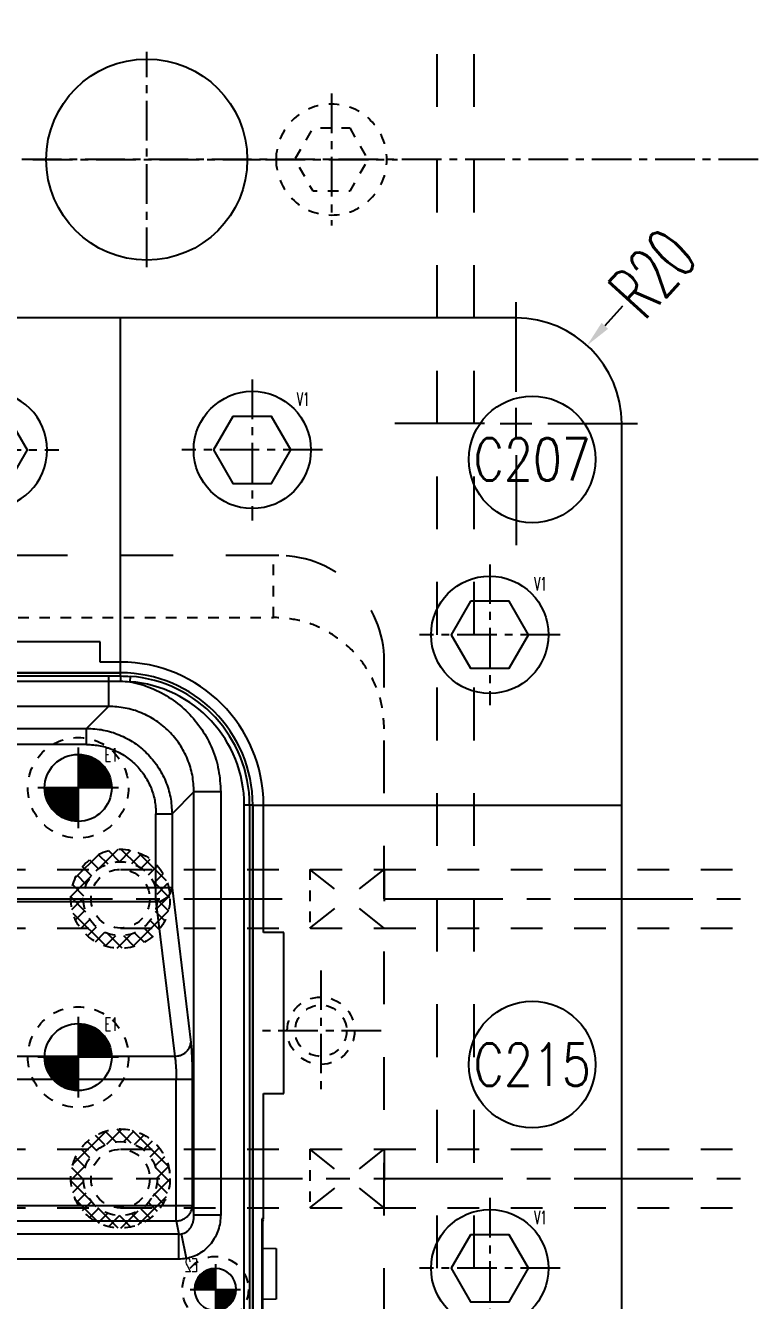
# Model space of a CAD drawing. Extents: x 14103 to 19353, y -3233 to 932.
# Drawn here: x 15007 to 15145.1, y -52 to 189.5 of the extents above; entities that cross this region are included whole.
import ezdxf
from ezdxf.enums import TextEntityAlignment as Align

# ---------------------------------------------------------------- set-up
doc = ezdxf.new("R2010")
doc.units = 0
doc.header["$LTSCALE"] = 20
doc.header["$MEASUREMENT"] = 0
doc.linetypes.add('CENTER', pattern=[0.6, 0.375, -0.075, 0.075, -0.075])
doc.linetypes.add('HIDDEN', pattern=[0.2, 0.1, -0.1])
doc.layers.get('0').update_dxf_attribs({"linetype": 'CONTINUOUS'})
doc.layers.get('DEFPOINTS').update_dxf_attribs({"linetype": 'CONTINUOUS'})
for name, color, linetype in [('4a', 7, 'CONTINUOUS'), ('CENTER', 1, 'CENTER'), ('DEFAULT_2', 8, 'HIDDEN'), ('DIM', 3, 'CONTINUOUS'), ('epin', 3, 'CONTINUOUS'), ('HIDDEN', 2, 'HIDDEN'), ('HOLD DOWN', 7, 'CONTINUOUS'), ('MXB', 3, 'CONTINUOUS'), ('OIL', 7, 'CONTINUOUS'), ('SCREW', 7, 'CONTINUOUS'), ('WATER', 9, 'HIDDEN')]:
    doc.layers.add(name, color=color, linetype=linetype)
doc.styles.add('lxy2', font='txt.shx', dxfattribs={"width": 0.6})
doc.styles.get("Standard").update_dxf_attribs({"font": 'txt.shx', "width": 0.5, "bigfont": 'hztxt.shx'})
doc.dimstyles.new('10', dxfattribs={"dimtxt": 10, "dimasz": 5, "dimexe": 2.5, "dimexo": 0, "dimgap": 1, "dimtad": 0, "dimdsep": 46, "dimtxsty": 'lxy2', "dimcen": -3, "dimclrd": 113, "dimclre": 113, "dimclrt": 3, "dimazin": 2, "dimtfac": 1, "dimtofl": 0, "dimtmove": 0, "dimatfit": 3, "dimfxl": 1, "dimtolj": 1, "dimtzin": 0, "dimarcsym": 0})
doc.dimstyles.new('15', dxfattribs={"dimtxt": 15, "dimasz": 8, "dimexe": 8, "dimexo": 0, "dimgap": 1, "dimtad": 0, "dimdsep": 46, "dimtxsty": 'lxy2', "dimcen": -3, "dimclrd": 113, "dimclre": 113, "dimclrt": 3, "dimazin": 2, "dimtfac": 1, "dimtofl": 0, "dimtmove": 0, "dimatfit": 3, "dimfxl": 1, "dimtolj": 1, "dimtzin": 0, "dimarcsym": 0})

# ---------------------------------------------------------------- blocks, each defined once
blk = doc.blocks.new('epin')
at = {"color": 0, "const_width": 0.5}
for points in [[(0.25, 0, 0.414214), (0, 0.25, 0.414214)], [(-0.25, 0, 0.414214), (0, -0.25, 0.414214)]]:
    blk.add_lwpolyline(points, format="xyb", dxfattribs=at)
at = {"color": 0, "linetype": 'ByBlock'}
blk.add_circle((0, 0), 0.5, dxfattribs=at)
at = {"layer": 'CENTER'}
for p, q in [((0, 0.6), (0, -0.6)), ((0.6, 0), (-0.6, 0))]:
    blk.add_line(p, q, dxfattribs=at)
blk = doc.blocks.new('AC_LXY_BLK562')
at = {"layer": 'epin', "xscale": 12.70000000000073, "yscale": 12.70000000000005, "zscale": 12.7}
blk.add_blockref('epin', (0, 0), dxfattribs=at)
at = {"layer": 'epin', "style": 'lxy2', "width": 0.6}
blk.add_text('E1', height=2.5, dxfattribs=at).set_placement((6.26, 6.26), align=Align.MIDDLE_CENTER)
blk = doc.blocks.new('AC_LXY_BLK520')
at = {"layer": 'epin', "xscale": 7.938000000000102, "yscale": 7.937999999999988, "zscale": 7.938}
blk.add_blockref('epin', (0, 0), dxfattribs=at)
at = {"layer": 'epin', "style": 'lxy2', "width": 0.6}
blk.add_text('E2', height=2.5, dxfattribs=at).set_placement((4.57, 4.57), align=Align.MIDDLE_CENTER)
blk = doc.blocks.new('*D282')
at = {"layer": 'DEFPOINTS', "color": 0}
for p in [(15211.53, 699.09), (15315.84, 699.09), (14749.94, 164.09)]:
    blk.add_point(p, dxfattribs=at)
at = {"layer": 'DIM', "color": 113, "lineweight": -2}
blk.add_line((15211.53, 699.09), (15315.84, 699.09), dxfattribs=at)
at = {"layer": 'DIM', "color": 3, "insert": (15328.84, 699.09), "char_height": 15, "attachment_point": 5, "style": 'lxy2'}
blk.add_mtext('\\A1;535', dxfattribs=at)
blk = doc.blocks.new('*D201')
at = {"layer": 'DEFPOINTS', "color": 0}
for p in [(14749.94, 164.09), (15260.91, 164.09), (15315.59, 164.09)]:
    blk.add_point(p, dxfattribs=at)
at = {"layer": 'DIM', "color": 113, "lineweight": -2}
blk.add_line((15260.91, 164.09), (15315.59, 164.09), dxfattribs=at)
at = {"layer": 'DIM', "color": 3, "insert": (15318.09, 164.09), "char_height": 10, "attachment_point": 5, "style": 'lxy2'}
blk.add_mtext('\\A1;0', dxfattribs=at)
blk = doc.blocks.new('*D200')
at = {"layer": 'DEFPOINTS', "color": 0}
for p in [(14749.94, 164.09), (15292.93, 24.09), (15315.84, 24.09)]:
    blk.add_point(p, dxfattribs=at)
at = {"layer": 'DIM', "color": 113, "lineweight": -2}
blk.add_line((15292.93, 24.09), (15315.84, 24.09), dxfattribs=at)
at = {"layer": 'DIM', "color": 3, "insert": (15323.34, 24.09), "char_height": 10, "attachment_point": 5, "style": 'lxy2'}
blk.add_mtext('\\A1;140', dxfattribs=at)
blk = doc.blocks.new('*D199')
at = {"layer": 'DEFPOINTS', "color": 0}
for p in [(14749.94, 164.09), (15292.93, -28.91), (15315.84, -28.91)]:
    blk.add_point(p, dxfattribs=at)
at = {"layer": 'DIM', "color": 113, "lineweight": -2}
blk.add_line((15292.93, -28.91), (15315.84, -28.91), dxfattribs=at)
at = {"layer": 'DIM', "color": 3, "insert": (15323.84, -28.91), "char_height": 10, "attachment_point": 5, "style": 'lxy2'}
blk.add_mtext('\\A1;193', dxfattribs=at)
blk = doc.blocks.new('*D198')
at = {"layer": 'DEFPOINTS', "color": 0}
for p in [(14749.94, 164.09), (15292.93, -88.91), (15315.84, -88.91)]:
    blk.add_point(p, dxfattribs=at)
at = {"layer": 'DIM', "color": 113, "lineweight": -2}
blk.add_line((15292.93, -88.91), (15315.84, -88.91), dxfattribs=at)
at = {"layer": 'DIM', "color": 3, "insert": (15324.84, -88.91), "char_height": 10, "attachment_point": 5, "style": 'lxy2'}
blk.add_mtext('\\A1;253', dxfattribs=at)
blk = doc.blocks.new('*D197')
at = {"layer": 'DEFPOINTS', "color": 0}
for p in [(14749.94, 164.09), (15292.93, -183.91), (15315.84, -183.91)]:
    blk.add_point(p, dxfattribs=at)
at = {"layer": 'DIM', "color": 113, "lineweight": -2}
blk.add_line((15292.93, -183.91), (15315.84, -183.91), dxfattribs=at)
at = {"layer": 'DIM', "color": 3, "insert": (15324.84, -183.91), "char_height": 10, "attachment_point": 5, "style": 'lxy2'}
blk.add_mtext('\\A1;348', dxfattribs=at)
blk = doc.blocks.new('*D188')
at = {"layer": 'DEFPOINTS', "color": 0, "linetype": 'Continuous'}
for p in [(14749.94, 164.09), (15254.94, -535.91), (15254.94, -553.81)]:
    blk.add_point(p, dxfattribs=at)
at = {"layer": 'OIL', "color": 113, "linetype": 'Continuous', "lineweight": -2}
blk.add_line((15254.94, -535.91), (15254.94, -553.81), dxfattribs=at)
at = {"layer": 'OIL', "color": 3, "linetype": 'Continuous', "insert": (15254.94, -562.31), "char_height": 10, "attachment_point": 5, "rotation": 90, "style": 'lxy2'}
blk.add_mtext('\\A1;505', dxfattribs=at)
blk = doc.blocks.new('*D187')
at = {"layer": 'DEFPOINTS', "color": 0, "linetype": 'Continuous'}
for p in [(14749.94, 164.09), (15299.94, -515.91), (15299.94, -553.81)]:
    blk.add_point(p, dxfattribs=at)
at = {"layer": 'OIL', "color": 113, "linetype": 'Continuous', "lineweight": -2}
blk.add_line((15299.94, -515.91), (15299.94, -553.81), dxfattribs=at)
at = {"layer": 'OIL', "color": 3, "linetype": 'Continuous', "insert": (15299.94, -562.31), "char_height": 10, "attachment_point": 5, "rotation": 90, "style": 'lxy2'}
blk.add_mtext('\\A1;550', dxfattribs=at)
blk = doc.blocks.new('*D185')
at = {"layer": 'DEFPOINTS', "color": 0}
for p in [(14749.94, 164.09), (15292.93, -255.91), (15315.84, -255.91)]:
    blk.add_point(p, dxfattribs=at)
at = {"layer": 'DIM', "color": 113, "lineweight": -2}
blk.add_line((15292.93, -255.91), (15315.84, -255.91), dxfattribs=at)
at = {"layer": 'DIM', "color": 3, "insert": (15324.34, -255.91), "char_height": 10, "attachment_point": 5, "style": 'lxy2'}
blk.add_mtext('\\A1;420', dxfattribs=at)
blk = doc.blocks.new('*D109')
at = {"layer": 'DEFPOINTS', "color": 0}
for p in [(15292.93, 299.09), (15315.84, 299.09), (14749.94, 164.09)]:
    blk.add_point(p, dxfattribs=at)
at = {"layer": 'DIM', "color": 113, "lineweight": -2}
blk.add_line((15292.93, 299.09), (15315.84, 299.09), dxfattribs=at)
at = {"layer": 'DIM', "color": 3, "insert": (15323.84, 299.09), "char_height": 10, "attachment_point": 5, "style": 'lxy2'}
blk.add_mtext('\\A1;135', dxfattribs=at)
blk = doc.blocks.new('*D108')
at = {"layer": 'DEFPOINTS', "color": 0}
for p in [(15292.93, 357.09), (15315.84, 357.09), (14749.94, 164.09)]:
    blk.add_point(p, dxfattribs=at)
at = {"layer": 'DIM', "color": 113, "lineweight": -2}
blk.add_line((15292.93, 357.09), (15315.84, 357.09), dxfattribs=at)
at = {"layer": 'DIM', "color": 3, "insert": (15323.84, 357.09), "char_height": 10, "attachment_point": 5, "style": 'lxy2'}
blk.add_mtext('\\A1;193', dxfattribs=at)
blk = doc.blocks.new('*D107')
at = {"layer": 'DEFPOINTS', "color": 0}
for p in [(15292.93, 414.09), (15315.84, 414.09), (14749.94, 164.09)]:
    blk.add_point(p, dxfattribs=at)
at = {"layer": 'DIM', "color": 113, "lineweight": -2}
blk.add_line((15292.93, 414.09), (15315.84, 414.09), dxfattribs=at)
at = {"layer": 'DIM', "color": 3, "insert": (15324.34, 414.09), "char_height": 10, "attachment_point": 5, "style": 'lxy2'}
blk.add_mtext('\\A1;250', dxfattribs=at)
blk = doc.blocks.new('*D106')
at = {"layer": 'DEFPOINTS', "color": 0}
for p in [(15292.93, 479.09), (15315.84, 479.09), (14749.94, 164.09)]:
    blk.add_point(p, dxfattribs=at)
at = {"layer": 'DIM', "color": 113, "lineweight": -2}
blk.add_line((15292.93, 479.09), (15315.84, 479.09), dxfattribs=at)
at = {"layer": 'DIM', "color": 3, "insert": (15323.84, 479.09), "char_height": 10, "attachment_point": 5, "style": 'lxy2'}
blk.add_mtext('\\A1;315', dxfattribs=at)
blk = doc.blocks.new('*D105')
at = {"layer": 'DEFPOINTS', "color": 0}
for p in [(15292.93, 542.09), (15315.84, 542.09), (14749.94, 164.09)]:
    blk.add_point(p, dxfattribs=at)
at = {"layer": 'DIM', "color": 113, "lineweight": -2}
blk.add_line((15292.93, 542.09), (15315.84, 542.09), dxfattribs=at)
at = {"layer": 'DIM', "color": 3, "insert": (15324.84, 542.09), "char_height": 10, "attachment_point": 5, "style": 'lxy2'}
blk.add_mtext('\\A1;378', dxfattribs=at)
blk = doc.blocks.new('*D104')
at = {"layer": 'DEFPOINTS', "color": 0}
for p in [(15292.93, 604.09), (15315.84, 604.09), (14749.94, 164.09)]:
    blk.add_point(p, dxfattribs=at)
at = {"layer": 'DIM', "color": 113, "lineweight": -2}
blk.add_line((15292.93, 604.09), (15315.84, 604.09), dxfattribs=at)
at = {"layer": 'DIM', "color": 3, "insert": (15324.34, 604.09), "char_height": 10, "attachment_point": 5, "style": 'lxy2'}
blk.add_mtext('\\A1;440', dxfattribs=at)
blk = doc.blocks.new('*D103')
at = {"layer": 'DEFPOINTS', "color": 0}
for p in [(15299.94, 864.09), (15315.84, 864.09), (14749.94, 164.09)]:
    blk.add_point(p, dxfattribs=at)
at = {"layer": 'DIM', "color": 113, "lineweight": -2}
blk.add_line((15299.94, 864.09), (15315.84, 864.09), dxfattribs=at)
at = {"layer": 'DIM', "color": 3, "insert": (15323.84, 864.09), "char_height": 10, "attachment_point": 5, "style": 'lxy2'}
blk.add_mtext('\\A1;700', dxfattribs=at)
blk = doc.blocks.new('AC_LXY_BLK610')
at = {"layer": 'SCREW', "color": 1, "linetype": 'CENTER'}
for p, q in [((0, 13.33), (0, -13.34)), ((13.33, 0), (-13.34, 0))]:
    blk.add_line(p, q, dxfattribs=at)
at = {"layer": 'SCREW', "color": 0, "linetype": 'ByBlock'}
blk.add_lwpolyline([(-3.67, 6.35), (-7.33, 0), (-3.67, -6.35), (3.67, -6.35), (7.33, 0), (3.67, 6.35)], close=True, dxfattribs=at)
blk.add_circle((0, 0), 11.11, dxfattribs=at)
at = {"layer": 'SCREW', "style": 'lxy2', "width": 0.6}
blk.add_text('V1', height=2.5, dxfattribs=at).set_placement((9.63, 9.63), align=Align.MIDDLE_CENTER)
blk = doc.blocks.new('*D190')
at = {"layer": 'DEFPOINTS', "color": 0, "linetype": 'Continuous'}
for p in [(14749.94, 164.09), (15049.94, -369.24), (15049.94, -553.81)]:
    blk.add_point(p, dxfattribs=at)
at = {"layer": 'OIL', "color": 113, "linetype": 'Continuous', "lineweight": -2}
blk.add_line((15049.94, -369.24), (15049.94, -553.81), dxfattribs=at)
at = {"layer": 'OIL', "color": 3, "linetype": 'Continuous', "insert": (15049.94, -561.81), "char_height": 10, "attachment_point": 5, "rotation": 90, "style": 'lxy2'}
blk.add_mtext('\\A1;300', dxfattribs=at)
blk = doc.blocks.new('*D189')
at = {"layer": 'DEFPOINTS', "color": 0, "linetype": 'Continuous'}
for p in [(14749.94, 164.09), (15094.94, -324.24), (15094.94, -553.81)]:
    blk.add_point(p, dxfattribs=at)
at = {"layer": 'OIL', "color": 113, "linetype": 'Continuous', "lineweight": -2}
blk.add_line((15094.94, -324.24), (15094.94, -553.81), dxfattribs=at)
at = {"layer": 'OIL', "color": 3, "linetype": 'Continuous', "insert": (15094.94, -562.81), "char_height": 10, "attachment_point": 5, "rotation": 90, "style": 'lxy2'}
blk.add_mtext('\\A1;345', dxfattribs=at)
blk = doc.blocks.new('*D186')
at = {"layer": 'DEFPOINTS', "color": 0, "linetype": 'Continuous'}
for p in [(14749.94, 164.09), (15119.94, -360.91), (15119.94, -553.81)]:
    blk.add_point(p, dxfattribs=at)
at = {"layer": 'OIL', "color": 113, "linetype": 'Continuous', "lineweight": -2}
blk.add_line((15119.94, -360.91), (15119.94, -553.81), dxfattribs=at)
at = {"layer": 'OIL', "color": 3, "linetype": 'Continuous', "insert": (15119.94, -562.31), "char_height": 10, "attachment_point": 5, "rotation": 90, "style": 'lxy2'}
blk.add_mtext('\\A1;370', dxfattribs=at)
blk = doc.blocks.new('*D184')
at = {"layer": 'DEFPOINTS', "color": 0, "linetype": 'Continuous'}
for p in [(14749.94, 164.09), (15074.94, -315.91), (15074.94, -553.81)]:
    blk.add_point(p, dxfattribs=at)
at = {"layer": 'OIL', "color": 113, "linetype": 'Continuous', "lineweight": -2}
blk.add_line((15074.94, -315.91), (15074.94, -553.81), dxfattribs=at)
at = {"layer": 'OIL', "color": 3, "linetype": 'Continuous', "insert": (15074.94, -562.81), "char_height": 10, "attachment_point": 5, "rotation": 90, "style": 'lxy2'}
blk.add_mtext('\\A1;325', dxfattribs=at)
blk = doc.blocks.new('*D202')
at = {"layer": 'DEFPOINTS', "color": 0, "linetype": 'Continuous'}
for p in [(15113.39, 128.9), (15099.94, 114.09)]:
    blk.add_point(p, dxfattribs=at)
at = {"layer": 'OIL', "color": 113, "linetype": 'Continuous', "lineweight": -2}
for p, q in [((15099.94, 120.09), (15099.94, 137.09)), ((15120.11, 136.3), (15116.75, 132.6)), ((15099.94, 111.09), (15099.94, 117.09)), ((15093.94, 114.09), (15076.94, 114.09)), ((15096.94, 114.09), (15102.94, 114.09)), ((15105.94, 114.09), (15122.94, 114.09)), ((15099.94, 108.09), (15099.94, 91.09))]:
    blk.add_line(p, q, dxfattribs=at)
at = {"layer": 'OIL', "color": 113, "linetype": 'Continuous'}
blk.add_solid([(15116.13, 133.16), (15117.37, 132.04), (15113.39, 128.9)], dxfattribs=at)
at = {"layer": 'OIL', "color": 3, "linetype": 'Continuous', "insert": (15125.82, 142.59), "char_height": 10, "attachment_point": 5, "rotation": 47.7572, "style": 'lxy2'}
blk.add_mtext('\\A1;R20', dxfattribs=at)
blk = doc.blocks.new('MXB_ITEM')
blk.add_circle((0, 0), 6)
at = {"width": 0.8}
blk.add_attdef('ITEM', text='', height=4, dxfattribs=at).set_placement((0, 0), align=Align.MIDDLE_CENTER)
blk = doc.blocks.new('AC_LXY_BLK8')
at = {"layer": 'SCREW', "color": 1, "linetype": 'CENTER'}
for p, q in [((0, 12.5), (0, -12.5)), ((12.5, 0), (-12.5, 0))]:
    blk.add_line(p, q, dxfattribs=at)
at = {"layer": 'SCREW', "color": 2, "linetype": 'HIDDEN', "flags": 128}
blk.add_lwpolyline([(-3.46, 6), (-6.93, 0), (-3.46, -6), (3.46, -6), (6.93, 0), (3.46, 6)], close=True, dxfattribs=at)
at = {"layer": 'SCREW', "color": 2, "linetype": 'HIDDEN'}
blk.add_circle((0, 0), 10.5, dxfattribs=at)

msp = doc.modelspace()

# ---------------------------------------------------------------- hatches: boundary and pattern name
at = {"layer": 'WATER', "linetype": 'ByBlock'}
h = msp.add_hatch(dxfattribs=at)
h.set_pattern_fill('ANSI37', color=256, scale=15, angle=90, style=0)
h.set_pattern_definition([(315, (14283.6446, 15229.0324), (1.32582521, 1.32582521), []), (45, (14283.6446, 15229.0324), (-1.32582521, 1.32582521), [])])
edge = h.paths.add_edge_path(flags=16)
edge.add_arc((15024.939, 24.09), 7, 0, 360)
edge = h.paths.add_edge_path()
edge.add_arc((15024.939, 24.09), 9.396, 0, 360)
h = msp.add_hatch(dxfattribs=at)
h.set_pattern_fill('ANSI37', color=256, scale=15, angle=90, style=0)
h.set_pattern_definition([(45, (14283.6446, -15233.852), (1.32582521, -1.32582521), []), (315, (14283.6446, -15233.852), (-1.32582521, -1.32582521), [])])
edge = h.paths.add_edge_path(flags=16)
edge.add_arc((15024.939, -28.91), 7, 0, 360)
edge = h.paths.add_edge_path()
edge.add_arc((15024.939, -28.91), 9.396, 0, 360)

# ---------------------------------------------------------------- linework, layer by layer
at = {"layer": '4a', "color": 4, "linetype": 'Continuous'}
for p, q in [((15021.097, 72.743), (15002.776, 72.743)), ((15021.097, 68.914), (15021.097, 72.743)), ((15024.971, 68.914), (15021.097, 68.914)), ((14474.913, 66.883), (15024.971, 66.883)), ((14482.273, 66.279), (15022.687, 66.279)), ((14482.273, 65.318), (15022.687, 65.318)), ((15022.687, 66.279), (15022.687, 60.52)), ((15024.971, 66.279), (15024.971, 66.883)), ((15026.784, 66.212), (15026.709, 65.2)), ((15022.687, 60.52), (14482.273, 60.52)), ((15018.53, 56.364), (15022.687, 60.52)), ((14859.063, 56.364), (15018.53, 56.364)), ((15018.53, 53.326), (15018.53, 56.364)), ((15018.53, 53.326), (14856.91, 53.326)), ((15038.887, 44.32), (15034.731, 40.163)), ((15038.887, -35.768), (15038.887, 44.32)), ((15043.95, 44.32), (15038.887, 44.32)), ((15043.95, 44.32), (15043.95, -35.768)), ((15048.421, -271.838), (15048.421, 41.815)), ((15050.039, 41.815), (15048.421, 41.815)), ((15049.435, 41.815), (15049.435, -271.838)), ((15050.039, 41.815), (15050.039, -272)), ((15052.07, 17.7), (15052.07, 41.815)), ((15031.693, 23.538), (15031.693, 40.163)), ((15031.693, 40.163), (15034.731, 40.163)), ((15034.731, 40.163), (15034.731, 26.175)), ((15034.731, 26.175), (14943.9, 26.175)), ((15034.731, 26.175), (15038.28, -3.126)), ((14943.9, 23.538), (15031.693, 23.538)), ((15031.693, 23.538), (15035.242, -5.763)), ((15055.898, 17.7), (15052.07, 17.7)), ((15055.898, -12.801), (15055.898, 17.7)), ((15035.242, -5.763), (14973.2, -5.763)), ((15038.564, -10.158), (14968.805, -10.158)), ((15035.526, -36.946), (15035.526, -10.158)), ((15038.564, -10.158), (15038.564, -34.084)), ((15052.07, -36.558), (15052.07, -12.801)), ((15052.07, -12.801), (15055.898, -12.801)), ((15038.564, -34.084), (14968.805, -34.084)), ((15038.564, -34.084), (15038.887, -35.768)), ((15038.887, -35.768), (15043.95, -35.768)), ((14976.285, -36.946), (15035.526, -36.946)), ((15035.526, -36.946), (15036.004, -39.434)), ((15051.776, -36.558), (15051.776, -57.358)), ((15052.07, -36.558), (15051.776, -36.558)), ((15052.03, -36.66), (15051.874, -37.049)), ((15051.874, -37.049), (15051.874, -56.867)), ((15036.004, -39.434), (14980.232, -39.434)), ((15036.004, -44.203), (15036.004, -39.434)), ((15037.444, -44.066), (15036.546, -39.393)), ((15051.874, -42.124), (15054.452, -42.132)), ((15054.452, -42.132), (15054.452, -51.784)), ((15036.004, -44.203), (14975.837, -44.203)), ((15054.452, -51.784), (15051.874, -51.792))]:
    msp.add_line(p, q, dxfattribs=at)
msp.add_lwpolyline([(15031.693, 23.538), (15032.714, 23.722), (15033.683, 24.241), (15034.432, 25.114), (15034.731, 26.175)], dxfattribs=at)
for radius, end in [(27.099, 90), (25.068, 90), (24.464, 85.74916), (23.449, 85.74916)]:
    msp.add_arc((15024.971, 41.815), radius, 360, end, dxfattribs=at)
for points in [[(15022.687, 66.279), (15023.447, 66.279), (15024.208, 66.279), (15024.971, 66.279)], [(15022.687, 65.318), (15023.831, 65.312), (15024.975, 65.297)], [(15024.971, 66.279), (15024.974, 65.667), (15024.975, 65.297)], [(15024.971, 66.279), (15026.784, 66.212)], [(15024.975, 65.297), (15026.709, 65.2)], [(15026.709, 65.2), (15026.84, 65.175), (15030.831, 63.966), (15034.508, 62.003), (15037.728, 59.361), (15040.37, 56.141), (15042.333, 52.464), (15043.542, 48.473), (15043.95, 44.32)], [(15038.887, 44.32), (15038.58, 47.489), (15037.663, 50.533), (15036.169, 53.336), (15034.157, 55.79), (15031.703, 57.802), (15028.9, 59.296), (15025.856, 60.214), (15022.687, 60.52)], [(15018.53, 56.364), (15021.693, 56.05), (15024.731, 55.128), (15027.531, 53.631), (15029.985, 51.618), (15031.998, 49.164), (15033.495, 46.365), (15034.417, 43.326), (15034.731, 40.163)], [(15018.53, 53.326), (15021.102, 53.074), (15023.572, 52.326), (15025.848, 51.111), (15027.842, 49.475), (15029.477, 47.481), (15030.693, 45.205), (15031.441, 42.735), (15031.693, 40.163)], [(15035.242, -5.763), (15035.822, -5.697), (15036.381, -5.536), (15036.897, -5.287), (15037.353, -4.959), (15037.732, -4.563), (15038.019, -4.114), (15038.204, -3.629), (15038.28, -3.126)], [(15038.28, -3.126), (15038.397, -4.416), (15038.487, -6.098), (15038.544, -8.056), (15038.564, -10.158)], [(15035.242, -5.763), (15035.36, -6.569), (15035.45, -7.62), (15035.507, -8.844), (15035.526, -10.158)], [(15035.526, -36.946), (15036.29, -36.837), (15037.033, -36.535), (15037.746, -35.988), (15038.312, -35.164), (15038.564, -34.084)], [(15036.546, -39.393), (15037.044, -39.239), (15037.507, -38.978), (15037.919, -38.617), (15038.271, -38.167), (15038.55, -37.641), (15038.749, -37.054), (15038.863, -36.424), (15038.887, -35.768)], [(15043.95, -35.768), (15043.831, -37.236), (15043.478, -38.655), (15042.901, -39.984), (15042.117, -41.183), (15041.149, -42.218), (15040.025, -43.059), (15038.777, -43.681), (15037.444, -44.066)], [(15036.004, -39.434), (15036.546, -39.393)], [(15037.444, -44.067), (15036.004, -44.203)]]:
    msp.add_spline(points, degree=3, dxfattribs=at)
at = {"layer": 'CENTER'}
for p, q in [((15029.942, 143.702), (15029.942, 184.479)), ((15313.782, 164.09), (14186.103, 164.09)), ((15008.364, 164.09), (15051.521, 164.09))]:
    msp.add_line(p, q, dxfattribs=at)
at = {"layer": 'DEFAULT_2', "color": 8, "linetype": 'HIDDEN'}
for p, q in [((15053.942, 77.367), (15053.942, 89.09)), ((14457.586, 77.367), (15053.942, 77.367))]:
    msp.add_line(p, q, dxfattribs=at)
msp.add_spline([(15074.942, 56.287), (15074.427, 60.928), (15072.856, 65.446), (15070.329, 69.47), (15067.048, 72.757), (15063.041, 75.285), (15058.55, 76.853), (15053.942, 77.367)], degree=3, dxfattribs=at)
at = {"layer": 'epin', "linetype": 'HIDDEN'}
for centre, radius in [((15016.942, 45.09), 9.525), ((15016.942, -5.91), 9.525), ((15042.942, -49.91), 6.25)]:
    msp.add_circle(centre, radius, dxfattribs=at)
at = {"layer": 'HIDDEN', "ltscale": 5}
for p, q in [((15084.942, 864.09), (15084.942, -535.91)), ((15091.942, 864.09), (15091.942, -535.91))]:
    msp.add_line(p, q, dxfattribs=at)
at = {"layer": 'HOLD DOWN', "color": 0, "linetype": 'ByBlock'}
for p, q in [((15099.942, 134.09), (14399.942, 134.09)), ((15024.971, 66.883), (15024.971, 134.09)), ((15119.942, -360.91), (15119.942, 114.09)), ((15024.971, 66.883), (14474.913, 66.883)), ((15050.039, -272), (15050.039, 41.815))]:
    msp.add_line(p, q, dxfattribs=at)
at = {"layer": 'HOLD DOWN', "color": 6, "linetype": 'HIDDEN', "ltscale": 5}
for p, q in [((15054.942, 89.09), (14444.942, 89.09)), ((15074.942, -315.91), (15074.942, 69.09))]:
    msp.add_line(p, q, dxfattribs=at)
at = {"layer": 'HOLD DOWN', "color": 0, "linetype": 'Continuous'}
msp.add_line((15050.039, 41.815), (15119.942, 41.815), dxfattribs=at)
at = {"layer": 'HOLD DOWN', "color": 0, "linetype": 'ByBlock'}
for centre, radius, start in [((15099.942, 114.09), 20, 0), ((15024.971, 41.815), 25.068, 360)]:
    msp.add_arc(centre, radius, start, 90, dxfattribs=at)
at = {"layer": 'HOLD DOWN', "color": 6, "linetype": 'HIDDEN', "ltscale": 5}
msp.add_arc((15054.942, 69.09), 20, 360, 90, dxfattribs=at)
at = {"layer": 'SCREW', "color": 1, "linetype": 'CENTER'}
for p, q in [((15062.942, 10.52), (15062.942, -12.34)), ((15074.372, -0.91), (15051.512, -0.91))]:
    msp.add_line(p, q, dxfattribs=at)
at = {"layer": 'SCREW'}
msp.add_circle((15029.942, 164.09), 19.05, dxfattribs=at)
at = {"layer": 'SCREW', "color": 2, "linetype": 'HIDDEN'}
for radius in [6.375, 4.875]:
    msp.add_circle((15062.942, -0.91), radius, dxfattribs=at)
at = {"layer": 'WATER', "linetype": 'HIDDEN', "ltscale": 3}
for p, q in [((14424.942, 29.65), (15074.942, 29.65)), ((15074.942, 18.53), (15060.842, 29.65)), ((15060.842, 18.53), (15074.942, 29.65)), ((15074.942, 29.65), (15271.942, 29.65)), ((15074.942, 29.65), (15074.942, 18.53)), ((14424.942, 18.53), (15074.942, 18.53)), ((15074.942, 18.53), (15271.942, 18.53)), ((14424.942, -23.35), (15074.942, -23.35)), ((15074.942, -34.47), (15060.842, -23.35)), ((15060.842, -34.47), (15074.942, -23.35)), ((15074.942, -23.35), (15271.942, -23.35)), ((15074.942, -23.35), (15074.942, -34.47)), ((14424.942, -34.47), (15074.942, -34.47)), ((15074.942, -34.47), (15271.942, -34.47))]:
    msp.add_line(p, q, dxfattribs=at)
at = {"layer": 'WATER'}
for p, q in [((15060.842, 29.65), (15060.842, 18.53)), ((15060.842, -23.35), (15060.842, -34.47))]:
    msp.add_line(p, q, dxfattribs=at)
at = {"layer": 'WATER', "color": 1, "linetype": 'CENTER', "ltscale": 3}
for p, q in [((14424.942, 24.09), (15055.599, 24.09)), ((15074.942, 24.09), (15292.928, 24.09)), ((14424.942, -28.91), (15080.502, -28.91)), ((15074.942, -28.91), (15292.928, -28.91))]:
    msp.add_line(p, q, dxfattribs=at)
at = {"layer": 'WATER'}
for centre, radius in [((15024.939, 24.09), 9.396), ((15024.939, 24.09), 7), ((15024.939, 24.09), 5.56), ((15024.939, -28.91), 9.396), ((15024.939, -28.91), 7), ((15024.939, -28.91), 5.56)]:
    msp.add_circle(centre, radius, dxfattribs=at)

# ---------------------------------------------------------------- block references
at = {"layer": 'epin'}
for p in [(15016.942, 45.09), (15016.942, -5.91)]:
    msp.add_blockref('AC_LXY_BLK562', p, dxfattribs=at)
at = {"layer": 'epin', "xscale": -1}
msp.add_blockref('AC_LXY_BLK520', (15042.942, -49.91), dxfattribs=at)
at = {"layer": 'MXB', "color": 8}
ref = msp.add_blockref('MXB_ITEM', (15102.981, 107.299), dxfattribs=dict(at, xscale=2, yscale=2, zscale=2, rotation=180))
ref.add_attrib('ITEM', 'C207', dxfattribs={"layer": '0', "height": 8, "width": 0.8}).set_placement((15102.981, 107.299), align=Align.MIDDLE_CENTER)
ref = msp.add_blockref('MXB_ITEM', (15102.981, -7.325), dxfattribs=dict(at, xscale=2, yscale=2, zscale=2, rotation=180))
ref.add_attrib('ITEM', 'C215', dxfattribs={"layer": '0', "height": 8, "width": 0.8}).set_placement((15102.981, -7.325), align=Align.MIDDLE_CENTER)
at = {"layer": 'SCREW', "xscale": -1}
for name, p in [('AC_LXY_BLK8', (15064.942, 164.09)), ('AC_LXY_BLK610', (14999.942, 109.09))]:
    msp.add_blockref(name, p, dxfattribs=at)
at = {"layer": 'SCREW'}
for p in [(15049.942, 109.09), (15094.942, 74.09), (15094.942, -45.91)]:
    msp.add_blockref('AC_LXY_BLK610', p, dxfattribs=at)

# ---------------------------------------------------------------- dimensions: what is measured, and where the dimension line sits
at = {"layer": 'DIM'}
for feature_location, offset, origin, dimstyle, picture, middle in [((15299.942, 864.09), (15.902, 0), (14749.942, 164.09), '10', '*D103', (15323.844, 864.09)), ((15211.532, 699.09), (104.312, 0), (14749.942, 164.09), '15', '*D282', (15328.844, 699.09)), ((15292.928, 604.09), (22.916, 0), (14749.942, 164.09), '10', '*D104', (15324.344, 604.09)), ((15292.928, 542.09), (22.916, 0), (14749.942, 164.09), '10', '*D105', (15324.844, 542.09)), ((15292.928, 479.09), (22.916, 0), (14749.942, 164.09), '10', '*D106', (15323.844, 479.09)), ((15292.928, 414.09), (22.916, 0), (14749.942, 164.09), '10', '*D107', (15324.344, 414.09)), ((15292.928, 357.09), (22.916, 0), (14749.942, 164.09), '10', '*D108', (15323.844, 357.09)), ((15292.928, 299.09), (22.916, 0), (14749.942, 164.09), '10', '*D109', (15323.844, 299.09)), ((15260.908984535, 164.090229489), (54.684992309, 0), (14749.942172278, 164.090229489), '10', '*D201', (15318.093976844, 164.090229489)), ((15292.928, 24.09), (22.916, 0), (14749.942, 164.09), '10', '*D200', (15323.344, 24.09)), ((15292.928, -28.91), (22.916, 0), (14749.942, 164.09), '10', '*D199', (15323.844, -28.91)), ((15292.928, -88.91), (22.916, 0), (14749.942, 164.09), '10', '*D198', (15324.844, -88.91)), ((15292.928, -183.91), (22.916, 0), (14749.942, 164.09), '10', '*D197', (15324.844, -183.91)), ((15292.928, -255.91), (22.916, 0), (14749.942, 164.09), '10', '*D185', (15324.344, -255.91))]:
    dim = msp.add_ordinate_dim(feature_location=feature_location, offset=offset, dtype=0, origin=origin, dimstyle=dimstyle, dxfattribs=at)
    dim.commit()
    dim.dimension.update_dxf_attribs({"geometry": picture, "text_midpoint": middle})
at = {"layer": 'OIL', "color": 4, "linetype": 'Continuous'}
for feature_location, offset, picture, middle in [((15254.942, -535.91), (0, -17.904), '*D188', (15254.942, -562.314)), ((15299.942, -515.91), (0, -37.904), '*D187', (15299.942, -562.314)), ((15049.942, -369.245), (0, -184.569), '*D190', (15049.942, -561.814)), ((15094.942, -324.245), (0, -229.569), '*D189', (15094.942, -562.814)), ((15119.942, -360.91), (0, -192.904), '*D186', (15119.942, -562.314)), ((15074.942, -315.91), (0, -237.904), '*D184', (15074.942, -562.814))]:
    dim = msp.add_ordinate_dim(feature_location=feature_location, offset=offset, dtype=1, origin=(14749.942, 164.09), dimstyle='10', dxfattribs=at)
    dim.commit()
    dim.dimension.update_dxf_attribs({"geometry": picture, "text_midpoint": middle})
dim = msp.add_radius_dim(center=(15099.942, 114.09), mpoint=(15113.388, 128.896), dimstyle='10', dxfattribs=at)
dim.commit()
dim.dimension.update_dxf_attribs({"geometry": '*D202', "text_midpoint": (15125.825, 142.592)})

doc.saveas('drawing.dxf')
